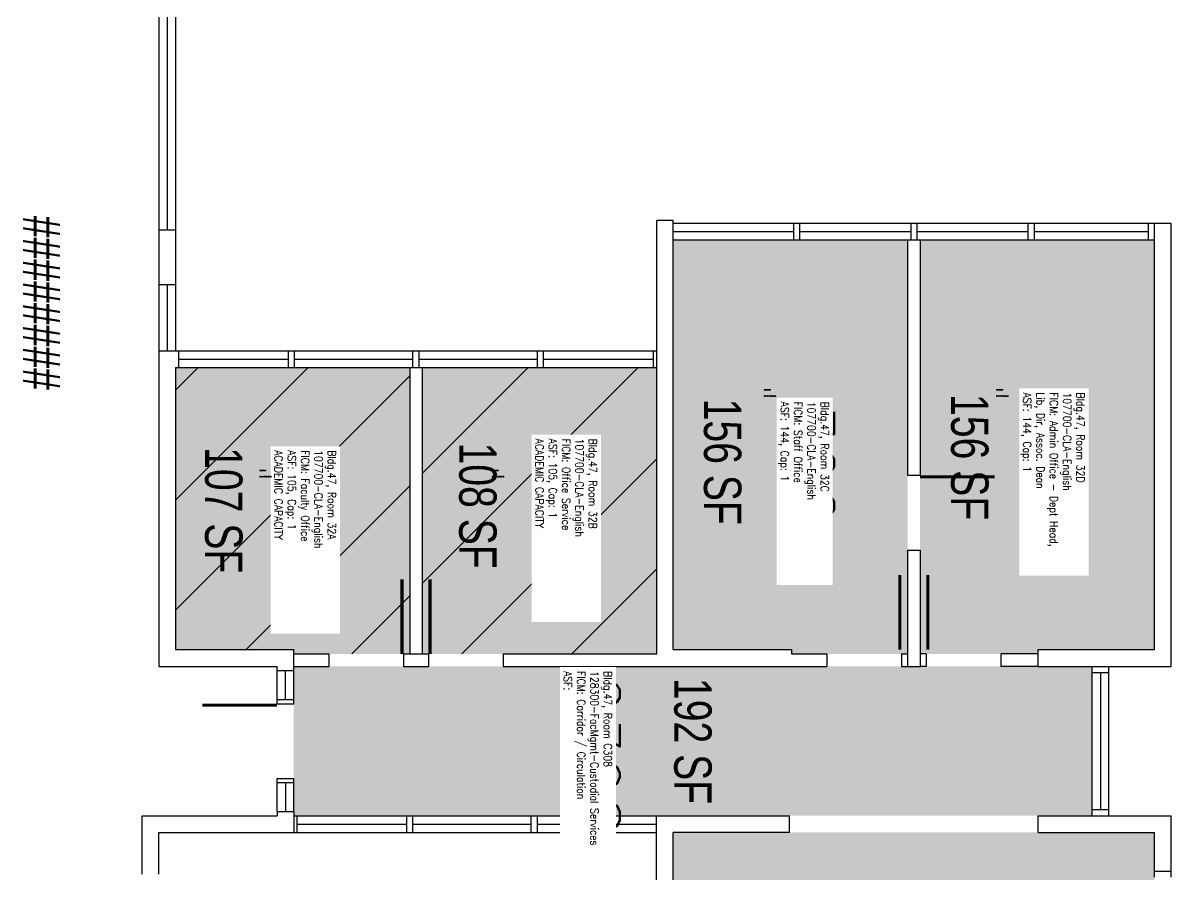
# Model space of a CAD drawing. Header units: inches. Extents: x 0 to 3310, y -908 to 1330.
# Drawn here: x 2690 to 3244, y -68 to 342 of the extents above; entities that cross this region are included whole.
import ezdxf
from ezdxf.enums import TextEntityAlignment as Align

# ---------------------------------------------------------------- set-up
doc = ezdxf.new("R2010")
doc.units = ezdxf.units.IN
doc.header["$LTSCALE"] = 0.25
doc.header["$MEASUREMENT"] = 0
for name, color, linetype in [('A-DOOR', 2, 'CONTINUOUS'), ('A-GLAZ', 1, 'CONTINUOUS'), ('A-GLAZ-SILL', 2, 'CONTINUOUS'), ('A-IDEN-CNUM', 7, 'CONTINUOUS'), ('A-IDEN-RNUM', 7, 'CONTINUOUS'), ('A-IDEN-SNUM', 4, 'CONTINUOUS'), ('A-IDEN-VNUM', 4, 'CONTINUOUS'), ('A-WALL', 5, 'CONTINUOUS'), ('AREA-TEXT', 3, 'CONTINUOUS'), ('Rooms-Capacity', 4, 'CONTINUOUS'), ('Rooms-Category-Color', 7, 'CONTINUOUS'), ('Rooms-College-Color', 7, 'CONTINUOUS'), ('Rooms-Department-Color', 7, 'CONTINUOUS'), ('Rooms-Division-Color', 7, 'CONTINUOUS'), ('Rooms-Information', 7, 'CONTINUOUS')]:
    doc.layers.add(name, color=color, linetype=linetype)
doc.styles.add('AREA', font='arial.ttf', dxfattribs={"width": 0.75, "height": 18})
doc.styles.add('ROOMSNUMBER', font='txt.shx', dxfattribs={"height": 0.03})
doc.styles.add('ROOMVNUMBER', font='simplex.shx', dxfattribs={"width": 0.85})

msp = doc.modelspace()

# ---------------------------------------------------------------- hatches: boundary and pattern name
at = {"layer": 'Rooms-Capacity'}
h = msp.add_hatch(dxfattribs=at)
h.set_pattern_fill('ANSI31', color=256, scale=300, style=0)
h.paths.add_polyline_path([(2876.88, 176.24), (2821.38, 176.24), (2818.38, 176.24), (2763.93, 176.24), (2763.93, 40.24), (2820.93, 40.24), (2820.93, 38.2), (2873.88, 38.2), (2876.88, 38.2)])
h = msp.add_hatch(dxfattribs=at)
h.set_pattern_fill('ANSI31', color=256, scale=300, style=0)
h.paths.add_polyline_path([(2995.93, 176.24), (2994.43, 176.24), (2941.38, 176.24), (2938.38, 176.24), (2882.88, 176.24), (2882.88, 38.2), (2885.88, 38.2), (2995.93, 38.2)])
at = {"layer": 'Rooms-Category-Color', "true_color": 0xfa9ba3}
for points in [[(3116.86, 124.24), (3116.86, 237.54), (3064.83, 237.54), (3061.83, 237.54), (3003.85, 237.54), (3003.85, 40.24), (3060.85, 40.24), (3060.85, 38.2), (3116.86, 38.2)], [(3235.86, 237.54), (3232.82, 237.54), (3177.82, 237.54), (3174.82, 237.54), (3122.86, 237.54), (3122.86, 124.24), (3122.86, 38.2), (3179.82, 38.2), (3179.82, 40.24), (3235.86, 40.24)], [(2876.88, 176.24), (2821.38, 176.24), (2818.38, 176.24), (2763.93, 176.24), (2763.93, 40.24), (2820.93, 40.24), (2820.93, 38.2), (2873.88, 38.2), (2876.88, 38.2)], [(2995.93, 176.24), (2994.43, 176.24), (2941.38, 176.24), (2938.38, 176.24), (2882.88, 176.24), (2882.88, 38.2), (2885.88, 38.2), (2995.93, 38.2)], [(3235.86, -47.84), (3060.85, -47.84), (3003.85, -47.84), (3003.85, -88.53), (3059.85, -88.53), (3095.85, -88.53), (3095.85, -238.53), (3235.86, -238.53), (3235.86, -235.53), (3235.86, -182.49), (3235.86, -179.65), (3235.86, -123.99), (3235.86, -120.99), (3235.86, -69.45), (3235.86, -66.45)]]:
    msp.add_hatch(color=241, dxfattribs=at).paths.add_polyline_path(points)
at = {"layer": 'Rooms-Category-Color', "true_color": 0xadadad}
msp.add_hatch(color=253, dxfattribs=at).paths.add_polyline_path([(3205.82, 29.2), (3205.82, 32.2), (3179.82, 32.2), (3122.86, 32.2), (3116.86, 32.2), (2885.88, 32.2), (2873.88, 32.2), (2820.93, 32.2), (2820.93, 30.2), (2820.93, 16.21), (2820.93, 14.2), (2820.93, -23.8), (2820.93, -37.79), (2820.93, -39.8), (2822.43, -39.8), (2875.38, -39.8), (2878.38, -39.8), (2935.38, -39.8), (2938.38, -39.8), (2995.86, -39.8), (3205.82, -39.8), (3205.82, -36.8)])
at = {"layer": 'Rooms-College-Color', "true_color": 0xb2d6e9}
for points in [[(3116.86, 124.24), (3116.86, 237.54), (3064.83, 237.54), (3061.83, 237.54), (3003.85, 237.54), (3003.85, 40.24), (3060.85, 40.24), (3060.85, 38.2), (3116.86, 38.2)], [(3235.86, 237.54), (3232.82, 237.54), (3177.82, 237.54), (3174.82, 237.54), (3122.86, 237.54), (3122.86, 124.24), (3122.86, 38.2), (3179.82, 38.2), (3179.82, 40.24), (3235.86, 40.24)], [(2876.88, 176.24), (2821.38, 176.24), (2818.38, 176.24), (2763.93, 176.24), (2763.93, 40.24), (2820.93, 40.24), (2820.93, 38.2), (2873.88, 38.2), (2876.88, 38.2)], [(2995.93, 176.24), (2994.43, 176.24), (2941.38, 176.24), (2938.38, 176.24), (2882.88, 176.24), (2882.88, 38.2), (2885.88, 38.2), (2995.93, 38.2)], [(3235.86, -47.84), (3060.85, -47.84), (3003.85, -47.84), (3003.85, -88.53), (3059.85, -88.53), (3095.85, -88.53), (3095.85, -238.53), (3235.86, -238.53), (3235.86, -235.53), (3235.86, -182.49), (3235.86, -179.65), (3235.86, -123.99), (3235.86, -120.99), (3235.86, -69.45), (3235.86, -66.45)]]:
    msp.add_hatch(color=254, dxfattribs=at).paths.add_polyline_path(points)
at = {"layer": 'Rooms-College-Color', "true_color": 0xadadad}
msp.add_hatch(color=253, dxfattribs=at).paths.add_polyline_path([(3205.82, 29.2), (3205.82, 32.2), (3179.82, 32.2), (3122.86, 32.2), (3116.86, 32.2), (2885.88, 32.2), (2873.88, 32.2), (2820.93, 32.2), (2820.93, 30.2), (2820.93, 16.21), (2820.93, 14.2), (2820.93, -23.8), (2820.93, -37.79), (2820.93, -39.8), (2822.43, -39.8), (2875.38, -39.8), (2878.38, -39.8), (2935.38, -39.8), (2938.38, -39.8), (2995.86, -39.8), (3205.82, -39.8), (3205.82, -36.8)])
at = {"layer": 'Rooms-Department-Color', "true_color": 0xb2d6e9}
for points in [[(3116.86, 124.24), (3116.86, 237.54), (3064.83, 237.54), (3061.83, 237.54), (3003.85, 237.54), (3003.85, 40.24), (3060.85, 40.24), (3060.85, 38.2), (3116.86, 38.2)], [(3235.86, 237.54), (3232.82, 237.54), (3177.82, 237.54), (3174.82, 237.54), (3122.86, 237.54), (3122.86, 124.24), (3122.86, 38.2), (3179.82, 38.2), (3179.82, 40.24), (3235.86, 40.24)], [(2876.88, 176.24), (2821.38, 176.24), (2818.38, 176.24), (2763.93, 176.24), (2763.93, 40.24), (2820.93, 40.24), (2820.93, 38.2), (2873.88, 38.2), (2876.88, 38.2)], [(2995.93, 176.24), (2994.43, 176.24), (2941.38, 176.24), (2938.38, 176.24), (2882.88, 176.24), (2882.88, 38.2), (2885.88, 38.2), (2995.93, 38.2)], [(3235.86, -47.84), (3060.85, -47.84), (3003.85, -47.84), (3003.85, -88.53), (3059.85, -88.53), (3095.85, -88.53), (3095.85, -238.53), (3235.86, -238.53), (3235.86, -235.53), (3235.86, -182.49), (3235.86, -179.65), (3235.86, -123.99), (3235.86, -120.99), (3235.86, -69.45), (3235.86, -66.45)]]:
    msp.add_hatch(color=254, dxfattribs=at).paths.add_polyline_path(points)
at = {"layer": 'Rooms-Department-Color', "true_color": 0xacacac}
msp.add_hatch(color=253, dxfattribs=at).paths.add_polyline_path([(3205.82, 29.2), (3205.82, 32.2), (3179.82, 32.2), (3122.86, 32.2), (3116.86, 32.2), (2885.88, 32.2), (2873.88, 32.2), (2820.93, 32.2), (2820.93, 30.2), (2820.93, 16.21), (2820.93, 14.2), (2820.93, -23.8), (2820.93, -37.79), (2820.93, -39.8), (2822.43, -39.8), (2875.38, -39.8), (2878.38, -39.8), (2935.38, -39.8), (2938.38, -39.8), (2995.86, -39.8), (3205.82, -39.8), (3205.82, -36.8)])
at = {"layer": 'Rooms-Division-Color', "true_color": 0xb2d6e9}
for points in [[(3116.86, 124.24), (3116.86, 237.54), (3064.83, 237.54), (3061.83, 237.54), (3003.85, 237.54), (3003.85, 40.24), (3060.85, 40.24), (3060.85, 38.2), (3116.86, 38.2)], [(3235.86, 237.54), (3232.82, 237.54), (3177.82, 237.54), (3174.82, 237.54), (3122.86, 237.54), (3122.86, 124.24), (3122.86, 38.2), (3179.82, 38.2), (3179.82, 40.24), (3235.86, 40.24)], [(2876.88, 176.24), (2821.38, 176.24), (2818.38, 176.24), (2763.93, 176.24), (2763.93, 40.24), (2820.93, 40.24), (2820.93, 38.2), (2873.88, 38.2), (2876.88, 38.2)], [(2995.93, 176.24), (2994.43, 176.24), (2941.38, 176.24), (2938.38, 176.24), (2882.88, 176.24), (2882.88, 38.2), (2885.88, 38.2), (2995.93, 38.2)], [(3235.86, -47.84), (3060.85, -47.84), (3003.85, -47.84), (3003.85, -88.53), (3059.85, -88.53), (3095.85, -88.53), (3095.85, -238.53), (3235.86, -238.53), (3235.86, -235.53), (3235.86, -182.49), (3235.86, -179.65), (3235.86, -123.99), (3235.86, -120.99), (3235.86, -69.45), (3235.86, -66.45)]]:
    msp.add_hatch(color=254, dxfattribs=at).paths.add_polyline_path(points)
at = {"layer": 'Rooms-Division-Color', "true_color": 0xadadad}
msp.add_hatch(color=253, dxfattribs=at).paths.add_polyline_path([(3205.82, 29.2), (3205.82, 32.2), (3179.82, 32.2), (3122.86, 32.2), (3116.86, 32.2), (2885.88, 32.2), (2873.88, 32.2), (2820.93, 32.2), (2820.93, 30.2), (2820.93, 16.21), (2820.93, 14.2), (2820.93, -23.8), (2820.93, -37.79), (2820.93, -39.8), (2822.43, -39.8), (2875.38, -39.8), (2878.38, -39.8), (2935.38, -39.8), (2938.38, -39.8), (2995.86, -39.8), (3205.82, -39.8), (3205.82, -36.8)])

# ---------------------------------------------------------------- linework, layer by layer
at = {"layer": 'A-DOOR', "elevation": 0}
for points in [[(3122.86, 123.49, 1.5, 1.5, 0), (3158.86, 123.49, 0, 0, 0), (3158.86, 124.24, 0, 0, -0.414214), (3122.86, 88.24, 0, 0, -0.414214)], [(2873.13, 38.2, 1.5, 1.5, 0), (2873.13, 74.2, 0, 0, 0), (2873.88, 74.2, 0, 0, 0.414214), (2837.88, 38.2, 0, 0, 0.414214)], [(2886.63, 38.2, 1.5, 1.5, 0), (2886.63, 74.2, 0, 0, 0), (2885.88, 74.2, 0, 0, -0.414214), (2921.88, 38.2, 0, 0, -0.414214)], [(3113.11, 40.24, 1.5, 1.5, 0), (3113.11, 76.24, 0, 0, 0), (3113.86, 76.24, 0, 0, 0.414214), (3077.86, 40.24, 0, 0, 0.414214)], [(3126.61, 40.24, 1.5, 1.5, 0), (3126.61, 76.24, 0, 0, 0), (3125.86, 76.24, 0, 0, -0.414214), (3161.86, 40.24, 0, 0, -0.414214)]]:
    msp.add_lwpolyline(points, format="xyseb", dxfattribs=at)
at = {"layer": 'A-DOOR'}
msp.add_lwpolyline([(2812.89, 13.45, 1.5, 1.5, 0), (2776.89, 13.45, 0, 0, 0), (2776.89, 14.2, 0, 0, 0.414214), (2812.89, -21.8, 0, 0, 0.414214)], format="xyseb", dxfattribs=at)
at = {"layer": 'A-GLAZ'}
for p, q in [((2759.92, 412.7), (2759.92, 242.31)), ((3061.83, 241.56), (3003.85, 241.56)), ((3118.32, 241.56), (3064.83, 241.56)), ((3174.82, 241.56), (3121.32, 241.56)), ((3232.82, 241.56), (3177.82, 241.56)), ((2759.93, 216.24), (2759.93, 184.28)), ((2765.43, 180.26), (2818.38, 180.26, 0)), ((2821.38, 180.26, 0), (2878.38, 180.26, 0)), ((2881.38, 180.26, 0), (2938.38, 180.26, 0)), ((2941.38, 180.26, 0), (2994.43, 180.26, 0)), ((2816.91, 16.21), (2816.91, 30.2)), ((3209.84, 29.2), (3209.84, -36.8)), ((2816.91, -23.8), (2816.91, -37.79)), ((2822.43, -43.82), (2875.38, -43.82, 0)), ((2878.38, -43.82, 0), (2935.38, -43.82, 0)), ((2938.38, -43.82, 0), (2995.86, -43.82, 0))]:
    msp.add_line(p, q, dxfattribs=at)
at = {"layer": 'A-GLAZ-SILL'}
for p, q in [((2755.93, 412.7), (2755.93, 242.31)), ((2763.93, 412.7), (2763.93, 242.31)), ((3061.83, 245.58), (3003.85, 245.58)), ((3118.32, 245.58), (3064.83, 245.58)), ((3174.82, 245.58), (3121.32, 245.58)), ((3232.82, 245.58), (3177.82, 245.58)), ((3061.83, 237.54), (3003.85, 237.54)), ((3116.82, 237.54), (3064.83, 237.54)), ((3174.82, 237.54), (3122.82, 237.54)), ((3232.82, 237.54), (3177.82, 237.54)), ((2755.93, 216.24), (2755.93, 184.28)), ((2763.93, 216.24), (2763.93, 184.28)), ((2765.43, 184.28), (2818.38, 184.28)), ((2821.38, 184.28), (2878.38, 184.28)), ((2881.38, 184.28), (2938.38, 184.28)), ((2941.38, 184.28), (2994.43, 184.28)), ((2765.43, 176.24), (2818.38, 176.24)), ((2821.38, 176.24), (2876.88, 176.24)), ((2882.88, 176.24), (2938.38, 176.24)), ((2941.38, 176.24), (2994.43, 176.24)), ((2812.89, 16.21), (2812.89, 30.2)), ((2820.93, 16.21), (2820.93, 30.2)), ((3205.82, -36.8), (3205.82, 29.2)), ((3213.86, -36.8), (3213.86, 29.2)), ((2812.89, -37.79), (2812.89, -23.8)), ((2820.93, -37.79), (2820.93, -23.8)), ((2822.43, -39.8), (2875.38, -39.8)), ((2878.38, -39.8), (2935.38, -39.8)), ((2938.38, -39.8), (2995.86, -39.8)), ((2822.43, -47.84), (2875.38, -47.84)), ((2878.38, -47.84), (2935.38, -47.84)), ((2938.38, -47.84), (2995.86, -47.84))]:
    msp.add_line(p, q, dxfattribs=at)
at = {"layer": 'A-WALL'}
for p, q in [((2995.93, 38.2), (2995.93, 247.08)), ((3003.85, 247.08), (2995.93, 247.08)), ((3003.85, 40.24), (3003.85, 247.08)), ((3064.83, 245.58), (3061.83, 245.58)), ((3061.83, 245.58), (3061.83, 237.54)), ((3064.83, 245.58), (3064.83, 237.54)), ((3121.36, 245.58), (3118.36, 245.58)), ((3118.36, 245.58), (3118.36, 237.54)), ((3121.36, 245.58), (3121.36, 237.54)), ((3177.82, 245.58), (3174.82, 245.58)), ((3174.82, 245.58), (3174.82, 237.54)), ((3177.82, 245.58), (3177.82, 237.54)), ((3235.82, 245.58), (3232.82, 245.58)), ((3232.82, 245.58), (3232.82, 237.54)), ((3235.86, 40.24), (3235.86, 245.58)), ((3243.86, 245.58), (3235.86, 245.58)), ((3243.86, 32.2), (3243.86, 245.58)), ((2755.93, 242.31), (2755.93, 216.24)), ((2763.93, 242.31), (2755.93, 242.31)), ((2763.93, 242.31), (2763.93, 216.24)), ((3064.83, 237.54), (3061.83, 237.54)), ((3116.86, 237.54), (3116.86, 124.24)), ((3122.86, 237.54), (3116.86, 237.54)), ((3122.86, 237.54), (3122.86, 124.24)), ((3177.82, 237.54), (3174.82, 237.54)), ((3235.82, 237.54), (3232.82, 237.54)), ((2755.93, 216.24), (2763.93, 216.24)), ((2755.93, 184.28), (2765.43, 184.28)), ((2755.93, 184.28), (2755.93, 32.2)), ((2765.43, 184.28), (2765.43, 176.24)), ((2818.38, 176.24), (2818.38, 184.28)), ((2818.38, 184.28), (2821.38, 184.28)), ((2821.38, 176.24), (2821.38, 184.28)), ((2878.38, 176.24), (2878.38, 184.28)), ((2878.38, 184.28), (2881.38, 184.28)), ((2881.38, 176.24), (2881.38, 184.28)), ((2938.38, 176.24), (2938.38, 184.28)), ((2938.38, 184.28), (2941.38, 184.28)), ((2941.38, 176.24), (2941.38, 184.28)), ((2994.43, 176.24), (2994.43, 184.28)), ((2994.43, 184.28), (2995.93, 184.28)), ((2763.93, 176.24), (2763.93, 40.24)), ((2763.93, 176.24), (2765.43, 176.24)), ((2818.38, 176.24), (2821.38, 176.24)), ((2876.88, 176.24, 0), (2876.88, 38.2, 0)), ((2876.88, 176.24), (2882.88, 176.24)), ((2882.88, 176.24, 0), (2882.88, 38.2, 0)), ((2938.38, 176.24), (2941.38, 176.24)), ((2994.43, 176.24), (2995.93, 176.24)), ((3116.82, 124.24), (3122.86, 124.24)), ((3116.82, 88.24), (3122.86, 88.24)), ((3116.86, 88.24), (3116.86, 32.2)), ((3122.86, 88.24), (3122.86, 32.2)), ((2763.93, 40.24), (2820.93, 40.24)), ((2820.93, 30.2), (2820.93, 40.24)), ((3003.85, 40.24), (3060.85, 40.24)), ((3060.85, 40.24), (3060.85, 38.2)), ((3179.82, 40.24), (3235.86, 40.24)), ((3179.82, 32.2), (3179.82, 40.24)), ((2820.93, 38.2), (2837.88, 38.2)), ((2837.88, 38.2, 0), (2837.88, 32.2, 0)), ((2873.88, 38.2, 0), (2873.88, 32.2, 0)), ((2873.88, 38.2), (2885.88, 38.2)), ((2885.88, 38.2, 0), (2885.88, 32.2, 0)), ((2921.88, 38.2, 0), (2921.88, 32.2, 0)), ((2921.88, 38.2), (2995.93, 38.2)), ((3060.85, 38.2), (3077.86, 38.2)), ((3077.86, 38.2), (3077.86, 32.2)), ((3113.86, 38.2), (3113.86, 32.2)), ((3113.86, 38.2), (3116.86, 38.2)), ((3125.86, 38.2), (3122.86, 38.2)), ((3125.86, 38.2), (3125.86, 32.2)), ((3179.82, 38.2), (3161.86, 38.2)), ((3161.86, 38.2), (3161.86, 32.2)), ((2755.93, 32.2), (2812.89, 32.2)), ((2812.89, 30.2), (2812.89, 32.2)), ((2812.89, 30.2), (2820.93, 30.2)), ((2820.93, 32.2), (2837.88, 32.2)), ((2873.88, 32.2), (2885.88, 32.2)), ((2921.88, 32.2), (3077.86, 32.2)), ((3113.86, 32.2), (3116.86, 32.2)), ((3116.86, 32.2), (3122.86, 32.2)), ((3125.86, 32.2), (3122.86, 32.2)), ((3179.82, 32.2), (3161.86, 32.2)), ((3179.82, 32.2), (3243.86, 32.2)), ((3205.82, 29.2), (3205.82, 32.2)), ((3205.82, 29.2), (3213.86, 29.2)), ((3213.86, 29.2), (3213.86, 32.2)), ((2812.89, 16.21), (2820.93, 16.21)), ((2812.89, 14.2), (2812.89, 16.21)), ((2812.89, 14.2), (2820.93, 14.2)), ((2820.93, 14.2), (2820.93, 16.21)), ((2812.89, -21.8), (2820.93, -21.8)), ((2812.89, -23.8), (2812.89, -21.8)), ((2820.93, -23.8), (2820.93, -21.8)), ((2812.89, -23.8), (2820.93, -23.8)), ((2812.89, -37.79), (2812.89, -39.8)), ((2812.89, -37.79), (2820.93, -37.79)), ((2820.93, -37.79), (2820.93, -47.84)), ((3205.82, -36.8), (3213.86, -36.8)), ((3205.82, -39.8), (3205.82, -36.8)), ((3213.86, -39.8), (3213.86, -36.8)), ((2747.94, -39.8), (2812.89, -39.8)), ((2747.94, -67.88), (2747.94, -39.8)), ((2820.93, -39.8), (2822.43, -39.8)), ((2822.43, -39.8), (2822.43, -47.84)), ((2875.38, -39.8), (2878.38, -39.8)), ((2875.38, -47.84), (2875.38, -39.8)), ((2878.38, -47.84), (2878.38, -39.8)), ((2935.38, -47.84), (2935.38, -39.8)), ((2935.38, -39.8), (2938.38, -39.8)), ((2938.38, -47.84), (2938.38, -39.8)), ((2995.86, -39.8), (3059.89, -39.8)), ((2995.86, -246.57), (2995.86, -39.8)), ((3059.89, -47.84), (3059.89, -39.8)), ((3179.86, -47.84), (3179.86, -39.8)), ((3179.86, -39.8), (3243.85, -39.8)), ((3243.85, -66.45), (3243.85, -39.8)), ((2755.93, -47.84), (2820.93, -47.84)), ((2755.93, -67.88), (2755.93, -47.84)), ((2820.93, -47.84), (2822.43, -47.84)), ((2875.38, -47.84), (2878.38, -47.84)), ((2935.38, -47.84), (2938.38, -47.84)), ((3059.89, -47.84), (3003.85, -47.84)), ((3003.85, -238.53), (3003.85, -47.84)), ((3179.86, -47.84), (3235.86, -47.84)), ((3235.86, -66.45), (3235.86, -47.84)), ((3235.86, -66.45), (3243.85, -66.45)), ((3235.86, -69.45), (3235.86, -66.45)), ((3243.85, -69.45), (3243.85, -66.45))]:
    msp.add_line(p, q, dxfattribs=at)

# ---------------------------------------------------------------- texts
at = {"layer": 'A-IDEN-CNUM', "style": 'ROOMSNUMBER'}
for s, p in [('CAD #047-0_0032-0C', (3047.66, 162.27)), ('CAD #047-0_0032-0D', (3159.66, 162.27)), ('CAD #047-0_0032-0A', (2804.52, 123.42)), ('CAD #047-0_0032-0B', (2916.53, 123.42)), ('CAD #047-0_C308-00', (2962.6, 2.39))]:
    msp.add_text(s, height=0.36, dxfattribs=at).set_placement(p)
at = {"layer": 'A-IDEN-RNUM', "style": 'ROOMSNUMBER'}
for s, p in [('0032-C0', (3047.66, 165.27)), ('0032-D0', (3159.66, 165.27)), ('0032-A0', (2804.52, 126.42)), ('0032-B0', (2916.53, 126.42)), ('C308-00', (2962.6, 5.39))]:
    msp.add_text(s, height=0.36, dxfattribs=at).set_placement(p)
at = {"layer": 'A-IDEN-SNUM', "style": 'ROOMSNUMBER'}
for s, p in [('04700032C0', (3047.66, 165.27)), ('04700032D0', (3159.66, 165.27)), ('04700032A0', (2804.52, 126.42)), ('04700032B0', (2916.53, 126.42)), ('0470C30800', (2962.6, 5.39))]:
    msp.add_text(s, height=0.36, dxfattribs=at).set_placement(p)
at = {"layer": 'A-IDEN-VNUM', "style": 'ROOMVNUMBER', "width": 0.85}
for s, p in [('32D', (3171.32, 164.16)), ('32C', (3054.42, 159.71)), ('32B', (2937.52, 141.91)), ('32A', (2811.71, 136.35)), ('C308', (2951.19, 29.92))]:
    msp.add_text(s, height=27, rotation=270, dxfattribs=at).set_placement(p)
at = {"layer": 'AREA-TEXT', "style": 'AREA', "width": 0.75}
for s, p in [('########', (2699.41, 207.34)), ('156 SF', (3146.83, 133.01)), ('156 SF', (3027.7, 130.78)), ('108 SF', (2909.69, 109.64)), ('107 SF', (2787.22, 107.42)), ('192 SF', (3013.37, -3.8))]:
    msp.add_text(s, height=18, rotation=270, dxfattribs=at).set_placement(p, align=Align.MIDDLE_CENTER)

# ---------------------------------------------------------------- next in the draw order: texts
at = {"layer": 'Rooms-Information', "width": 86.4, "attachment_point": 7, "rotation": 270, "style": 'ROOMVNUMBER', "bg_fill": 3, "box_fill_scale": 1.5, "bg_fill_color": 256, "bg_fill_true_color": 13158600, "bg_fill_transparency": 0}
for s, insert, char_height in [('Bldg.47, Room 32D^M^J107700-CLA-English^M^JFICM: Admin Office - Dept Head, Lib, Dir, Assoc. Dean^M^JASF: 144, Cap: 1', (3171.32, 164.16), 3.85714), ('Bldg.47, Room 32C^M^J107700-CLA-English^M^JFICM: Staff Office^M^JASF: 144, Cap: 1', (3054.42, 159.71), 3.8571), ('Bldg.47, Room 32B^M^J107700-CLA-English^M^JFICM: Office Service^M^JASF: 105, Cap: 1^M^JACADEMIC CAPACITY', (2937.52, 141.91), 3.85714), ('Bldg.47, Room 32A^M^J107700-CLA-English^M^JFICM: Faculty Office^M^JASF: 105, Cap: 1^M^JACADEMIC CAPACITY', (2811.71, 136.35), 3.85714), ('Bldg.47, Room C308^M^J128300-FacMgmt-Custodial Services^M^JFICM: Corridor / Circulation^M^JASF: ', (2951.19, 29.92), 3.8571)]:
    msp.add_mtext(s, dxfattribs=dict(at, insert=insert, char_height=char_height))

doc.saveas('drawing.dxf')
